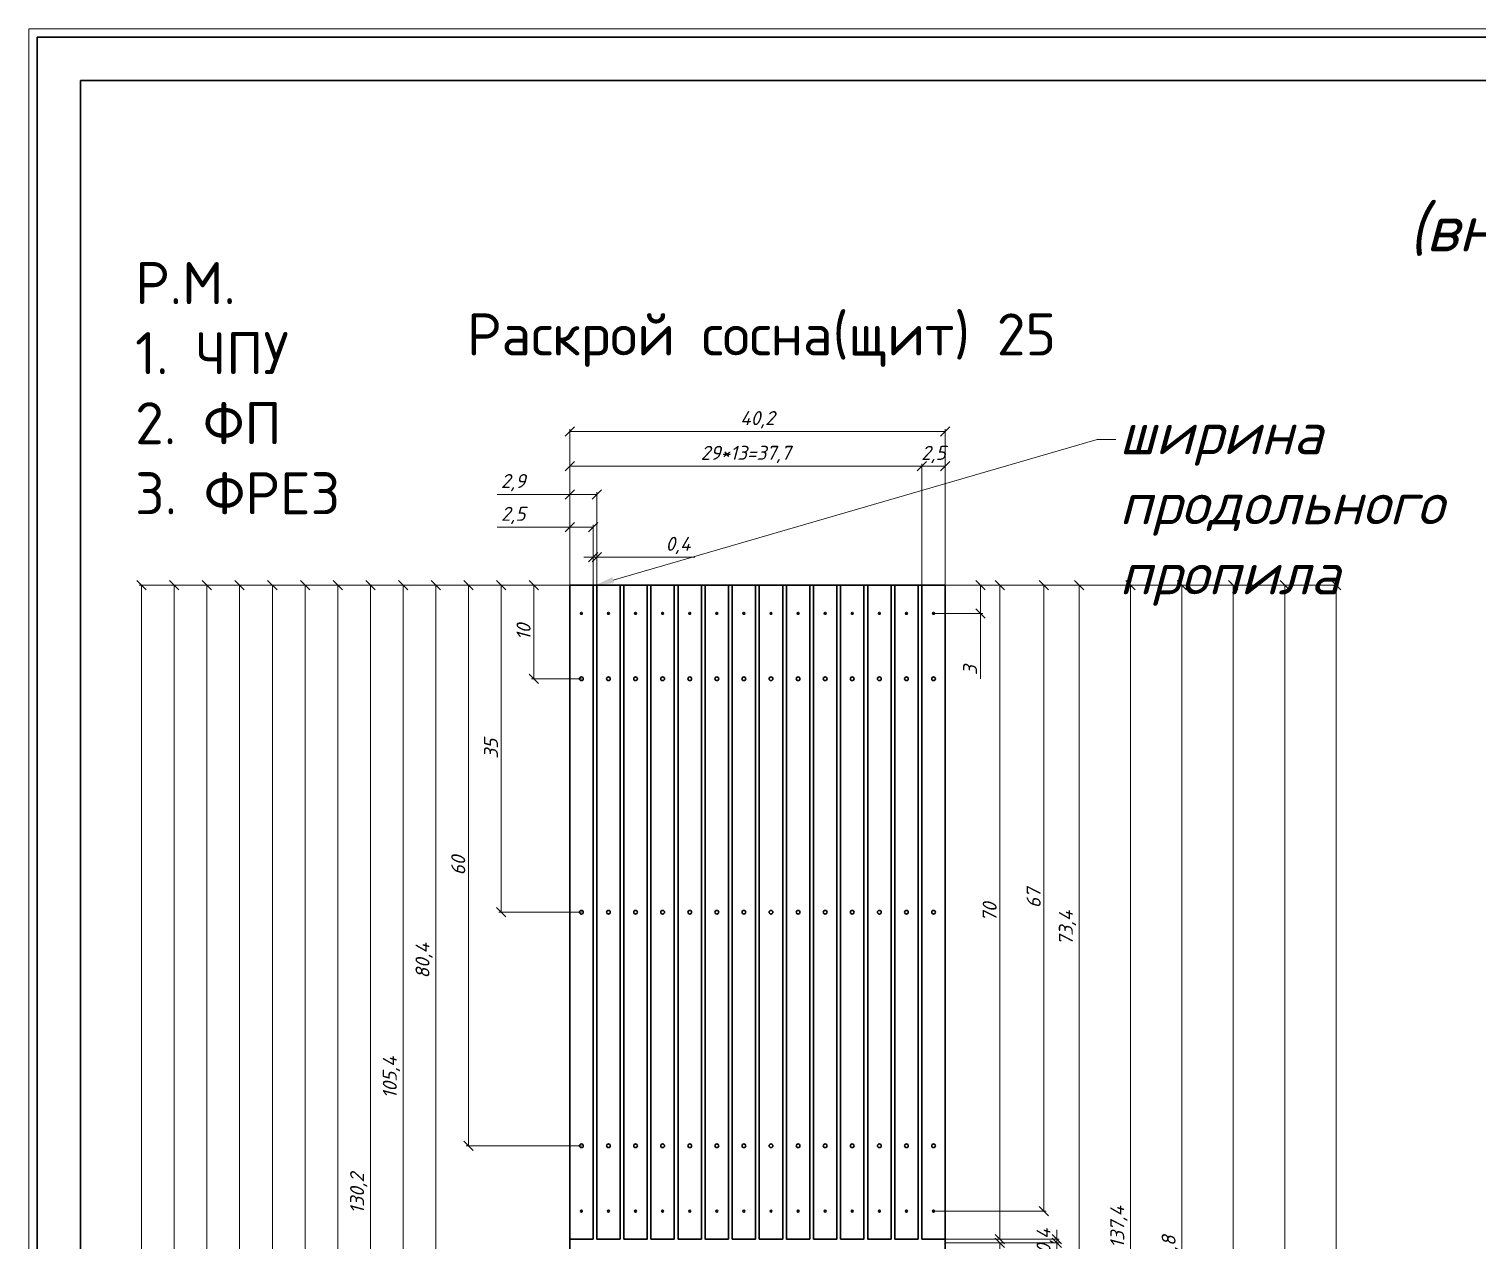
# Model space of a CAD drawing. Header units: millimetres. Extents: x 10841 to 11149, y -2128 to -1700.
# Drawn here: x 10841.1 to 10996.1, y -1829.5 to -1699.8 of the extents above; entities that cross this region are included whole.
import ezdxf
from ezdxf import colors
from ezdxf.entities.mleader import LeaderData, LeaderLine
from ezdxf.math import Vec2, Vec3

# ---------------------------------------------------------------- set-up
doc = ezdxf.new("R2010")
doc.units = ezdxf.units.MM
doc.layers.get('0').update_dxf_attribs({"lineweight": 13})
for name, color, linetype, lineweight in [('МДФ', 252, 'Continuous', 30), ('служебный слой НАДПИСИ', 7, 'Continuous', 13), ('служебный слой РАЗМЕРЫ', 7, 'Continuous', 9), ('служебный слой ШТАМП', 7, 'Continuous', 30)]:
    doc.layers.add(name, color=color, linetype=linetype, lineweight=lineweight)
doc.styles.add('ЕСКД', font='isocpeur.ttf', dxfattribs={"oblique": 15})
doc.styles.add('ЕСКД профили текст', font='isocpeur.ttf')
doc.dimstyles.new('ЕСКД', dxfattribs={"dimtxt": 3.5, "dimasz": 2.5, "dimexe": 0.25, "dimexo": 0, "dimgap": 0.35, "dimtad": 1, "dimdec": 1, "dimzin": 9, "dimtxsty": 'ЕСКД', "dimblk": 'OBLIQUE', "dimcen": 0, "dimclrd": 256, "dimclre": 256, "dimclrt": 256, "dimadec": 1, "dimazin": 0, "dimtfac": 1, "dimtdec": 1, "dimtmove": 0, "dimatfit": 3, "dimldrblk": 'DOTSMALL', "dimfxl": 1, "dimlwd": -1, "dimlwe": -1, "dimarcsym": 0})

# ---------------------------------------------------------------- blocks, each defined once
blk = doc.blocks.new('_OBLIQUE')
at = {"color": 0, "linetype": 'ByBlock'}
blk.add_line((-0.5, -0.5), (0.5, 0.5), dxfattribs=at)
blk = doc.blocks.new('*D63')
at = {"layer": 'Defpoints', "color": 0, "transparency": 16777216}
for p in [(10939.19, -1759.39), (10937.94, -2037.59), (10981.03, -2037.59)]:
    blk.add_point(p, dxfattribs=at)
at = {"layer": 'служебный слой РАЗМЕРЫ', "transparency": 16777216}
for p, q in [((10939.19, -1759.39), (10981.28, -1759.39)), ((10981.03, -1759.39), (10981.03, -2037.59)), ((10937.94, -2037.59), (10981.28, -2037.59))]:
    blk.add_line(p, q, dxfattribs=at)
for p, rotation in [((10981.03, -1759.39), 90), ((10981.03, -2037.59), 270)]:
    blk.add_blockref('_OBLIQUE', p, dxfattribs=dict(at, rotation=rotation))
at = {"layer": 'служебный слой РАЗМЕРЫ', "transparency": 16777216, "insert": (10979.78, -1898.49), "char_height": 1.5, "attachment_point": 5, "rotation": 90, "style": 'ЕСКД'}
blk.add_mtext('278,2', dxfattribs=at)
blk = doc.blocks.new('_DotSmall')
at = {"color": 0, "linetype": 'ByBlock', "lineweight": -3, "const_width": 0.5}
blk.add_lwpolyline([(-0.0625, 0, 1), (0.0625, 0, 1)], format="xyb", close=True, dxfattribs=at)
blk = doc.blocks.new('*D62')
at = {"layer": 'Defpoints', "color": 0, "transparency": 16777216}
for p in [(10939.19, -1759.39), (10937.94, -1973.59), (10975.53, -1973.59)]:
    blk.add_point(p, dxfattribs=at)
at = {"layer": 'служебный слой РАЗМЕРЫ', "transparency": 16777216}
for p, q in [((10939.19, -1759.39), (10975.78, -1759.39)), ((10975.53, -1759.39), (10975.53, -1973.59)), ((10937.94, -1973.59), (10975.78, -1973.59))]:
    blk.add_line(p, q, dxfattribs=at)
for p, rotation in [((10975.53, -1759.39), 90), ((10975.53, -1973.59), 270)]:
    blk.add_blockref('_OBLIQUE', p, dxfattribs=dict(at, rotation=rotation))
at = {"layer": 'служебный слой РАЗМЕРЫ', "transparency": 16777216, "insert": (10974.28, -1866.49), "char_height": 1.5, "attachment_point": 5, "rotation": 90, "style": 'ЕСКД'}
blk.add_mtext('214,2', dxfattribs=at)
blk = doc.blocks.new('*D61')
at = {"layer": 'Defpoints', "color": 0, "transparency": 16777216}
for p in [(10939.19, -1759.39), (10937.94, -1967.19), (10970.03, -1967.19)]:
    blk.add_point(p, dxfattribs=at)
at = {"layer": 'служебный слой РАЗМЕРЫ', "transparency": 16777216}
for p, q in [((10939.19, -1759.39), (10970.28, -1759.39)), ((10970.03, -1759.39), (10970.03, -1967.19)), ((10937.94, -1967.19), (10970.28, -1967.19))]:
    blk.add_line(p, q, dxfattribs=at)
for p, rotation in [((10970.03, -1759.39), 90), ((10970.03, -1967.19), 270)]:
    blk.add_blockref('_OBLIQUE', p, dxfattribs=dict(at, rotation=rotation))
at = {"layer": 'служебный слой РАЗМЕРЫ', "transparency": 16777216, "insert": (10968.78, -1863.29), "char_height": 1.5, "attachment_point": 5, "rotation": 90, "style": 'ЕСКД'}
blk.add_mtext('207,8', dxfattribs=at)
blk = doc.blocks.new('*D60')
at = {"layer": 'Defpoints', "color": 0, "transparency": 16777216}
for p in [(10939.19, -1759.39), (10937.94, -1903.19), (10964.53, -1903.19)]:
    blk.add_point(p, dxfattribs=at)
at = {"layer": 'служебный слой РАЗМЕРЫ', "transparency": 16777216}
for p, q in [((10939.19, -1759.39), (10964.78, -1759.39)), ((10964.53, -1759.39), (10964.53, -1903.19)), ((10937.94, -1903.19), (10964.78, -1903.19))]:
    blk.add_line(p, q, dxfattribs=at)
for p, rotation in [((10964.53, -1759.39), 90), ((10964.53, -1903.19), 270)]:
    blk.add_blockref('_OBLIQUE', p, dxfattribs=dict(at, rotation=rotation))
at = {"layer": 'служебный слой РАЗМЕРЫ', "transparency": 16777216, "insert": (10963.28, -1831.29), "char_height": 1.5, "attachment_point": 5, "rotation": 90, "style": 'ЕСКД'}
blk.add_mtext('143,8', dxfattribs=at)
blk = doc.blocks.new('*D59')
at = {"layer": 'Defpoints', "color": 0, "transparency": 16777216}
for p in [(10939.19, -1759.39), (10937.94, -1896.79), (10959.03, -1896.79)]:
    blk.add_point(p, dxfattribs=at)
at = {"layer": 'служебный слой РАЗМЕРЫ', "transparency": 16777216}
for p, q in [((10939.19, -1759.39), (10959.28, -1759.39)), ((10959.03, -1759.39), (10959.03, -1896.79)), ((10937.94, -1896.79), (10959.28, -1896.79))]:
    blk.add_line(p, q, dxfattribs=at)
for p, rotation in [((10959.03, -1759.39), 90), ((10959.03, -1896.79), 270)]:
    blk.add_blockref('_OBLIQUE', p, dxfattribs=dict(at, rotation=rotation))
at = {"layer": 'служебный слой РАЗМЕРЫ', "transparency": 16777216, "insert": (10957.78, -1828.09), "char_height": 1.5, "attachment_point": 5, "rotation": 90, "style": 'ЕСКД'}
blk.add_mtext('137,4', dxfattribs=at)
blk = doc.blocks.new('*D58')
at = {"layer": 'Defpoints', "color": 0, "transparency": 16777216}
for p in [(10939.19, -1759.39), (10937.94, -1832.79), (10953.53, -1832.79)]:
    blk.add_point(p, dxfattribs=at)
at = {"layer": 'служебный слой РАЗМЕРЫ', "transparency": 16777216}
for p, q in [((10939.19, -1759.39), (10953.78, -1759.39)), ((10953.53, -1759.39), (10953.53, -1832.79)), ((10937.94, -1832.79), (10953.78, -1832.79))]:
    blk.add_line(p, q, dxfattribs=at)
for p, rotation in [((10953.53, -1759.39), 90), ((10953.53, -1832.79), 270)]:
    blk.add_blockref('_OBLIQUE', p, dxfattribs=dict(at, rotation=rotation))
at = {"layer": 'служебный слой РАЗМЕРЫ', "transparency": 16777216, "insert": (10952.28, -1796.09), "char_height": 1.5, "attachment_point": 5, "rotation": 90, "style": 'ЕСКД'}
blk.add_mtext('73,4', dxfattribs=at)
blk = doc.blocks.new('*D57')
at = {"layer": 'Defpoints', "color": 0, "transparency": 16777216}
for p in [(10939.19, -1759.39), (10937.94, -1826.39), (10949.76, -1826.39)]:
    blk.add_point(p, dxfattribs=at)
at = {"layer": 'служебный слой РАЗМЕРЫ', "transparency": 16777216}
for p, q in [((10939.19, -1759.39), (10950.01, -1759.39)), ((10949.76, -1759.39), (10949.76, -1826.39)), ((10937.94, -1826.39), (10950.01, -1826.39))]:
    blk.add_line(p, q, dxfattribs=at)
for p, rotation in [((10949.76, -1759.39), 90), ((10949.76, -1826.39), 270)]:
    blk.add_blockref('_OBLIQUE', p, dxfattribs=dict(at, rotation=rotation))
at = {"layer": 'служебный слой РАЗМЕРЫ', "transparency": 16777216, "insert": (10948.66, -1792.89), "char_height": 1.5, "attachment_point": 5, "rotation": 90, "style": 'ЕСКД'}
blk.add_mtext('67', dxfattribs=at)
blk = doc.blocks.new('*D56')
at = {"layer": 'Defpoints', "color": 0, "transparency": 16777216}
for p in [(10939.19, -1759.39), (10937.94, -1762.39), (10942.95, -1762.39)]:
    blk.add_point(p, dxfattribs=at)
at = {"layer": 'служебный слой РАЗМЕРЫ', "transparency": 16777216}
for p, q in [((10939.19, -1759.39), (10943.2, -1759.39)), ((10942.95, -1759.39), (10942.95, -1762.39)), ((10937.94, -1762.39), (10943.2, -1762.39)), ((10942.95, -1762.39), (10942.95, -1769.41))]:
    blk.add_line(p, q, dxfattribs=at)
for p, rotation in [((10942.95, -1759.39), 90), ((10942.95, -1762.39), 270)]:
    blk.add_blockref('_OBLIQUE', p, dxfattribs=dict(at, rotation=rotation))
at = {"layer": 'служебный слой РАЗМЕРЫ', "transparency": 16777216, "insert": (10941.85, -1768.48), "char_height": 1.5, "attachment_point": 5, "rotation": 90, "style": 'ЕСКД'}
blk.add_mtext('3', dxfattribs=at)
blk = doc.blocks.new('*D55')
at = {"layer": 'Defpoints', "color": 0, "transparency": 16777216}
for p in [(10898.99, -1759.39), (10853.16, -2040.59), (10898.99, -2040.59)]:
    blk.add_point(p, dxfattribs=at)
at = {"layer": 'служебный слой РАЗМЕРЫ', "transparency": 16777216}
for p, q in [((10898.99, -1759.39), (10852.91, -1759.39)), ((10853.16, -1759.39), (10853.16, -2040.59)), ((10898.99, -2040.59), (10852.91, -2040.59))]:
    blk.add_line(p, q, dxfattribs=at)
for p, rotation in [((10853.16, -1759.39), 90), ((10853.16, -2040.59), 270)]:
    blk.add_blockref('_OBLIQUE', p, dxfattribs=dict(at, rotation=rotation))
at = {"layer": 'служебный слой РАЗМЕРЫ', "transparency": 16777216, "insert": (10851.91, -1899.99), "char_height": 1.5, "attachment_point": 5, "rotation": 90, "style": 'ЕСКД'}
blk.add_mtext('281,2', dxfattribs=at)
blk = doc.blocks.new('*D54')
at = {"layer": 'Defpoints', "color": 0, "transparency": 16777216}
for p in [(10898.99, -1759.39), (10856.66, -2030.59), (10900.24, -2030.59)]:
    blk.add_point(p, dxfattribs=at)
at = {"layer": 'служебный слой РАЗМЕРЫ', "transparency": 16777216}
for p, q in [((10898.99, -1759.39), (10856.41, -1759.39)), ((10856.66, -1759.39), (10856.66, -2030.59)), ((10900.24, -2030.59), (10856.41, -2030.59))]:
    blk.add_line(p, q, dxfattribs=at)
for p, rotation in [((10856.66, -1759.39), 90), ((10856.66, -2030.59), 270)]:
    blk.add_blockref('_OBLIQUE', p, dxfattribs=dict(at, rotation=rotation))
at = {"layer": 'служебный слой РАЗМЕРЫ', "transparency": 16777216, "insert": (10855.41, -1894.99), "char_height": 1.5, "attachment_point": 5, "rotation": 90, "style": 'ЕСКД'}
blk.add_mtext('271,2', dxfattribs=at)
blk = doc.blocks.new('*D53')
at = {"layer": 'Defpoints', "color": 0, "transparency": 16777216}
for p in [(10898.99, -1759.39), (10860.16, -2005.59), (10900.24, -2005.59)]:
    blk.add_point(p, dxfattribs=at)
at = {"layer": 'служебный слой РАЗМЕРЫ', "transparency": 16777216}
for p, q in [((10898.99, -1759.39), (10859.91, -1759.39)), ((10860.16, -1759.39), (10860.16, -2005.59)), ((10900.24, -2005.59), (10859.91, -2005.59))]:
    blk.add_line(p, q, dxfattribs=at)
for p, rotation in [((10860.16, -1759.39), 90), ((10860.16, -2005.59), 270)]:
    blk.add_blockref('_OBLIQUE', p, dxfattribs=dict(at, rotation=rotation))
at = {"layer": 'служебный слой РАЗМЕРЫ', "transparency": 16777216, "insert": (10858.91, -1882.49), "char_height": 1.5, "attachment_point": 5, "rotation": 90, "style": 'ЕСКД'}
blk.add_mtext('246,2', dxfattribs=at)
blk = doc.blocks.new('*D52')
at = {"layer": 'Defpoints', "color": 0, "transparency": 16777216}
for p in [(10898.99, -1759.39), (10863.66, -1980.59), (10900.24, -1980.59)]:
    blk.add_point(p, dxfattribs=at)
at = {"layer": 'служебный слой РАЗМЕРЫ', "transparency": 16777216}
for p, q in [((10898.99, -1759.39), (10863.41, -1759.39)), ((10863.66, -1759.39), (10863.66, -1980.59)), ((10900.24, -1980.59), (10863.41, -1980.59))]:
    blk.add_line(p, q, dxfattribs=at)
for p, rotation in [((10863.66, -1759.39), 90), ((10863.66, -1980.59), 270)]:
    blk.add_blockref('_OBLIQUE', p, dxfattribs=dict(at, rotation=rotation))
at = {"layer": 'служебный слой РАЗМЕРЫ', "transparency": 16777216, "insert": (10862.41, -1869.99), "char_height": 1.5, "attachment_point": 5, "rotation": 90, "style": 'ЕСКД'}
blk.add_mtext('221,2', dxfattribs=at)
blk = doc.blocks.new('Пр_МДФ_Э_700_1')
at = {"layer": 'МДФ'}
blk.add_lwpolyline([(700, 0), (700, -25), (0, -25), (0, 0)], close=True, dxfattribs=at)
for centre in [(100, -12.5), (350, -12.5), (600, -12.5)]:
    blk.add_circle(centre, 2, dxfattribs=at)
blk = doc.blocks.new('*D905')
at = {"layer": 'Defpoints', "color": 0, "transparency": 16777216}
for p in [(10898.99, -1742.91), (10939.19, -1759.39), (10898.99, -1769.39)]:
    blk.add_point(p, dxfattribs=at)
at = {"layer": 'служебный слой РАЗМЕРЫ', "transparency": 16777216}
for p, q in [((10898.99, -1769.39), (10898.99, -1742.66)), ((10939.19, -1742.91), (10898.99, -1742.91)), ((10939.19, -1759.39), (10939.19, -1742.66))]:
    blk.add_line(p, q, dxfattribs=at)
at = {"layer": 'служебный слой РАЗМЕРЫ', "transparency": 16777216, "rotation": 180}
blk.add_blockref('_OBLIQUE', (10898.99, -1742.91), dxfattribs=at)
at = {"layer": 'служебный слой РАЗМЕРЫ', "transparency": 16777216}
blk.add_blockref('_OBLIQUE', (10939.19, -1742.91), dxfattribs=at)
at = {"layer": 'служебный слой РАЗМЕРЫ', "transparency": 16777216, "insert": (10919.09, -1741.66), "char_height": 1.5, "attachment_point": 5, "style": 'ЕСКД'}
blk.add_mtext('40,2', dxfattribs=at)
blk = doc.blocks.new('*D31')
at = {"layer": 'Defpoints', "color": 0, "transparency": 16777216}
for p in [(10939.19, -1829.79), (10939.19, -1899.79), (10945.05, -1899.79)]:
    blk.add_point(p, dxfattribs=at)
at = {"layer": 'служебный слой РАЗМЕРЫ', "transparency": 16777216}
for p, q in [((10939.19, -1829.79), (10945.3, -1829.79)), ((10945.05, -1829.79), (10945.05, -1899.79)), ((10939.19, -1899.79), (10945.3, -1899.79))]:
    blk.add_line(p, q, dxfattribs=at)
for p, rotation in [((10945.05, -1829.79), 90), ((10945.05, -1899.79), 270)]:
    blk.add_blockref('_OBLIQUE', p, dxfattribs=dict(at, rotation=rotation))
at = {"layer": 'служебный слой РАЗМЕРЫ', "transparency": 16777216, "insert": (10943.95, -1864.79), "char_height": 1.5, "attachment_point": 5, "rotation": 90, "style": 'ЕСКД'}
blk.add_mtext('70', dxfattribs=at)
blk = doc.blocks.new('*D30')
at = {"layer": 'Defpoints', "color": 0, "transparency": 16777216}
for p in [(10939.19, -1829.39), (10939.19, -1829.79), (10951.14, -1829.79)]:
    blk.add_point(p, dxfattribs=at)
at = {"layer": 'служебный слой РАЗМЕРЫ', "transparency": 16777216}
for p, q in [((10951.14, -1829.39), (10951.14, -1828.39)), ((10939.19, -1829.39), (10951.39, -1829.39)), ((10939.19, -1829.79), (10951.39, -1829.79)), ((10951.14, -1829.39), (10951.14, -1829.79)), ((10951.14, -1829.79), (10951.14, -1830.79))]:
    blk.add_line(p, q, dxfattribs=at)
for p, rotation in [((10951.14, -1829.39), 270), ((10951.14, -1829.79), 90)]:
    blk.add_blockref('_OBLIQUE', p, dxfattribs=dict(at, rotation=rotation))
at = {"layer": 'служебный слой РАЗМЕРЫ', "transparency": 16777216, "insert": (10949.89, -1829.59), "char_height": 1.5, "attachment_point": 5, "rotation": 90, "style": 'ЕСКД'}
blk.add_mtext('0,4', dxfattribs=at)
blk = doc.blocks.new('*D29')
at = {"layer": 'Defpoints', "color": 0, "transparency": 16777216}
for p in [(10939.19, -1759.39), (10939.19, -1829.39), (10945.05, -1829.39)]:
    blk.add_point(p, dxfattribs=at)
at = {"layer": 'служебный слой РАЗМЕРЫ', "transparency": 16777216}
for p, q in [((10939.19, -1759.39), (10945.3, -1759.39)), ((10945.05, -1759.39), (10945.05, -1829.39)), ((10939.19, -1829.39), (10945.3, -1829.39))]:
    blk.add_line(p, q, dxfattribs=at)
for p, rotation in [((10945.05, -1759.39), 90), ((10945.05, -1829.39), 270)]:
    blk.add_blockref('_OBLIQUE', p, dxfattribs=dict(at, rotation=rotation))
at = {"layer": 'служебный слой РАЗМЕРЫ', "transparency": 16777216, "insert": (10943.95, -1794.39), "char_height": 1.5, "attachment_point": 5, "rotation": 90, "style": 'ЕСКД'}
blk.add_mtext('70', dxfattribs=at)
blk = doc.blocks.new('*D28')
at = {"layer": 'Defpoints', "color": 0, "transparency": 16777216}
for p in [(10901.89, -1749.65), (10898.99, -1759.39), (10901.89, -1759.39)]:
    blk.add_point(p, dxfattribs=at)
at = {"layer": 'служебный слой РАЗМЕРЫ', "transparency": 16777216}
for p, q in [((10898.99, -1749.65), (10891.24, -1749.65)), ((10898.99, -1759.39), (10898.99, -1749.4)), ((10901.89, -1749.65), (10898.99, -1749.65)), ((10901.89, -1759.39), (10901.89, -1749.4))]:
    blk.add_line(p, q, dxfattribs=at)
at = {"layer": 'служебный слой РАЗМЕРЫ', "transparency": 16777216, "rotation": 180}
blk.add_blockref('_OBLIQUE', (10898.99, -1749.65), dxfattribs=at)
at = {"layer": 'служебный слой РАЗМЕРЫ', "transparency": 16777216}
blk.add_blockref('_OBLIQUE', (10901.89, -1749.65), dxfattribs=at)
at = {"layer": 'служебный слой РАЗМЕРЫ', "transparency": 16777216, "insert": (10892.95, -1748.4), "char_height": 1.5, "attachment_point": 5, "style": 'ЕСКД'}
blk.add_mtext('2,9', dxfattribs=at)
blk = doc.blocks.new('*D27')
at = {"layer": 'Defpoints', "color": 0, "transparency": 16777216}
for p in [(10939.19, -1746.63), (10936.69, -1759.39), (10939.19, -1759.39)]:
    blk.add_point(p, dxfattribs=at)
at = {"layer": 'служебный слой РАЗМЕРЫ', "transparency": 16777216}
for p, q in [((10936.69, -1759.39), (10936.69, -1746.38)), ((10936.69, -1746.63), (10939.19, -1746.63)), ((10939.19, -1759.39), (10939.19, -1746.38))]:
    blk.add_line(p, q, dxfattribs=at)
at = {"layer": 'служебный слой РАЗМЕРЫ', "transparency": 16777216, "rotation": 180}
blk.add_blockref('_OBLIQUE', (10936.69, -1746.63), dxfattribs=at)
at = {"layer": 'служебный слой РАЗМЕРЫ', "transparency": 16777216}
blk.add_blockref('_OBLIQUE', (10939.19, -1746.63), dxfattribs=at)
at = {"layer": 'служебный слой РАЗМЕРЫ', "transparency": 16777216, "insert": (10937.94, -1745.38), "char_height": 1.5, "attachment_point": 5, "style": 'ЕСКД'}
blk.add_mtext('2,5', dxfattribs=at)
blk = doc.blocks.new('*D26')
at = {"layer": 'Defpoints', "color": 0, "transparency": 16777216}
for p in [(10936.69, -1746.63), (10898.99, -1759.39), (10936.69, -1759.39)]:
    blk.add_point(p, dxfattribs=at)
at = {"layer": 'служебный слой РАЗМЕРЫ', "transparency": 16777216}
for p, q in [((10898.99, -1759.39), (10898.99, -1746.38)), ((10898.99, -1746.63), (10936.69, -1746.63)), ((10936.69, -1759.39), (10936.69, -1746.38))]:
    blk.add_line(p, q, dxfattribs=at)
at = {"layer": 'служебный слой РАЗМЕРЫ', "transparency": 16777216, "rotation": 180}
blk.add_blockref('_OBLIQUE', (10898.99, -1746.63), dxfattribs=at)
at = {"layer": 'служебный слой РАЗМЕРЫ', "transparency": 16777216}
blk.add_blockref('_OBLIQUE', (10936.69, -1746.63), dxfattribs=at)
at = {"layer": 'служебный слой РАЗМЕРЫ', "transparency": 16777216, "insert": (10917.84, -1745.38), "char_height": 1.5, "attachment_point": 5, "style": 'ЕСКД'}
blk.add_mtext('29*13=37,7', dxfattribs=at)
blk = doc.blocks.new('*D25')
at = {"layer": 'Defpoints', "color": 0, "transparency": 16777216}
for p in [(10898.99, -1753.16), (10898.99, -1759.39), (10901.49, -1759.39)]:
    blk.add_point(p, dxfattribs=at)
at = {"layer": 'служебный слой РАЗМЕРЫ', "transparency": 16777216}
for p, q in [((10898.99, -1753.16), (10891.24, -1753.16)), ((10898.99, -1759.39), (10898.99, -1752.91)), ((10901.49, -1753.16), (10898.99, -1753.16)), ((10901.49, -1759.39), (10901.49, -1752.91))]:
    blk.add_line(p, q, dxfattribs=at)
at = {"layer": 'служебный слой РАЗМЕРЫ', "transparency": 16777216, "rotation": 180}
blk.add_blockref('_OBLIQUE', (10898.99, -1753.16), dxfattribs=at)
at = {"layer": 'служебный слой РАЗМЕРЫ', "transparency": 16777216}
blk.add_blockref('_OBLIQUE', (10901.49, -1753.16), dxfattribs=at)
at = {"layer": 'служебный слой РАЗМЕРЫ', "transparency": 16777216, "insert": (10892.95, -1751.91), "char_height": 1.5, "attachment_point": 5, "style": 'ЕСКД'}
blk.add_mtext('2,5', dxfattribs=at)
blk = doc.blocks.new('*D24')
at = {"layer": 'Defpoints', "color": 0, "transparency": 16777216}
for p in [(10901.89, -1756.37), (10901.49, -1759.39), (10901.89, -1759.39)]:
    blk.add_point(p, dxfattribs=at)
at = {"layer": 'служебный слой РАЗМЕРЫ', "transparency": 16777216}
for p, q in [((10901.49, -1759.39), (10901.49, -1756.12)), ((10901.89, -1759.39), (10901.89, -1756.12)), ((10901.49, -1756.37), (10900.49, -1756.37)), ((10901.49, -1756.37), (10901.89, -1756.37)), ((10901.89, -1756.37), (10912.38, -1756.37))]:
    blk.add_line(p, q, dxfattribs=at)
blk.add_blockref('_OBLIQUE', (10901.49, -1756.37), dxfattribs=at)
at = {"layer": 'служебный слой РАЗМЕРЫ', "transparency": 16777216, "rotation": 180}
blk.add_blockref('_OBLIQUE', (10901.89, -1756.37), dxfattribs=at)
at = {"layer": 'служебный слой РАЗМЕРЫ', "transparency": 16777216, "insert": (10910.59, -1755.12), "char_height": 1.5, "attachment_point": 5, "style": 'ЕСКД'}
blk.add_mtext('0,4', dxfattribs=at)
blk = doc.blocks.new('*D23')
at = {"layer": 'Defpoints', "color": 0, "transparency": 16777216}
for p in [(10898.99, -1759.39), (10867.16, -1960.19), (10900.24, -1960.19)]:
    blk.add_point(p, dxfattribs=at)
at = {"layer": 'служебный слой РАЗМЕРЫ', "transparency": 16777216}
for p, q in [((10898.99, -1759.39), (10866.91, -1759.39)), ((10867.16, -1759.39), (10867.16, -1960.19)), ((10900.24, -1960.19), (10866.91, -1960.19))]:
    blk.add_line(p, q, dxfattribs=at)
for p, rotation in [((10867.16, -1759.39), 90), ((10867.16, -1960.19), 270)]:
    blk.add_blockref('_OBLIQUE', p, dxfattribs=dict(at, rotation=rotation))
at = {"layer": 'служебный слой РАЗМЕРЫ', "transparency": 16777216, "insert": (10865.91, -1859.79), "char_height": 1.5, "attachment_point": 5, "rotation": 90, "style": 'ЕСКД'}
blk.add_mtext('200,8', dxfattribs=at)
blk = doc.blocks.new('*D22')
at = {"layer": 'Defpoints', "color": 0, "transparency": 16777216}
for p in [(10898.99, -1759.39), (10870.66, -1935.19), (10900.24, -1935.19)]:
    blk.add_point(p, dxfattribs=at)
at = {"layer": 'служебный слой РАЗМЕРЫ', "transparency": 16777216}
for p, q in [((10898.99, -1759.39), (10870.41, -1759.39)), ((10870.66, -1759.39), (10870.66, -1935.19)), ((10900.24, -1935.19), (10870.41, -1935.19))]:
    blk.add_line(p, q, dxfattribs=at)
for p, rotation in [((10870.66, -1759.39), 90), ((10870.66, -1935.19), 270)]:
    blk.add_blockref('_OBLIQUE', p, dxfattribs=dict(at, rotation=rotation))
at = {"layer": 'служебный слой РАЗМЕРЫ', "transparency": 16777216, "insert": (10869.41, -1847.29), "char_height": 1.5, "attachment_point": 5, "rotation": 90, "style": 'ЕСКД'}
blk.add_mtext('175,8', dxfattribs=at)
blk = doc.blocks.new('*D21')
at = {"layer": 'Defpoints', "color": 0, "transparency": 16777216}
for p in [(10898.99, -1759.39), (10874.16, -1910.19), (10900.24, -1910.19)]:
    blk.add_point(p, dxfattribs=at)
at = {"layer": 'служебный слой РАЗМЕРЫ', "transparency": 16777216}
for p, q in [((10898.99, -1759.39), (10873.91, -1759.39)), ((10874.16, -1759.39), (10874.16, -1910.19)), ((10900.24, -1910.19), (10873.91, -1910.19))]:
    blk.add_line(p, q, dxfattribs=at)
for p, rotation in [((10874.16, -1759.39), 90), ((10874.16, -1910.19), 270)]:
    blk.add_blockref('_OBLIQUE', p, dxfattribs=dict(at, rotation=rotation))
at = {"layer": 'служебный слой РАЗМЕРЫ', "transparency": 16777216, "insert": (10872.91, -1834.79), "char_height": 1.5, "attachment_point": 5, "rotation": 90, "style": 'ЕСКД'}
blk.add_mtext('150,8', dxfattribs=at)
blk = doc.blocks.new('*D20')
at = {"layer": 'Defpoints', "color": 0, "transparency": 16777216}
for p in [(10898.99, -1759.39), (10877.66, -1889.59), (10900.24, -1889.59)]:
    blk.add_point(p, dxfattribs=at)
at = {"layer": 'служебный слой РАЗМЕРЫ', "transparency": 16777216}
for p, q in [((10898.99, -1759.39), (10877.41, -1759.39)), ((10877.66, -1759.39), (10877.66, -1889.59)), ((10900.24, -1889.59), (10877.41, -1889.59))]:
    blk.add_line(p, q, dxfattribs=at)
for p, rotation in [((10877.66, -1759.39), 90), ((10877.66, -1889.59), 270)]:
    blk.add_blockref('_OBLIQUE', p, dxfattribs=dict(at, rotation=rotation))
at = {"layer": 'служебный слой РАЗМЕРЫ', "transparency": 16777216, "insert": (10876.41, -1824.49), "char_height": 1.5, "attachment_point": 5, "rotation": 90, "style": 'ЕСКД'}
blk.add_mtext('130,2', dxfattribs=at)
blk = doc.blocks.new('*D19')
at = {"layer": 'Defpoints', "color": 0, "transparency": 16777216}
for p in [(10898.99, -1759.39), (10881.16, -1864.79), (10900.24, -1864.79)]:
    blk.add_point(p, dxfattribs=at)
at = {"layer": 'служебный слой РАЗМЕРЫ', "transparency": 16777216}
for p, q in [((10898.99, -1759.39), (10880.91, -1759.39)), ((10881.16, -1759.39), (10881.16, -1864.79)), ((10900.24, -1864.79), (10880.91, -1864.79))]:
    blk.add_line(p, q, dxfattribs=at)
for p, rotation in [((10881.16, -1759.39), 90), ((10881.16, -1864.79), 270)]:
    blk.add_blockref('_OBLIQUE', p, dxfattribs=dict(at, rotation=rotation))
at = {"layer": 'служебный слой РАЗМЕРЫ', "transparency": 16777216, "insert": (10879.91, -1812.09), "char_height": 1.5, "attachment_point": 5, "rotation": 90, "style": 'ЕСКД'}
blk.add_mtext('105,4', dxfattribs=at)
blk = doc.blocks.new('*D18')
at = {"layer": 'Defpoints', "color": 0, "transparency": 16777216}
for p in [(10898.99, -1759.39), (10884.66, -1839.79), (10900.24, -1839.79)]:
    blk.add_point(p, dxfattribs=at)
at = {"layer": 'служебный слой РАЗМЕРЫ', "transparency": 16777216}
for p, q in [((10898.99, -1759.39), (10884.41, -1759.39)), ((10884.66, -1759.39), (10884.66, -1839.79)), ((10900.24, -1839.79), (10884.41, -1839.79))]:
    blk.add_line(p, q, dxfattribs=at)
for p, rotation in [((10884.66, -1759.39), 90), ((10884.66, -1839.79), 270)]:
    blk.add_blockref('_OBLIQUE', p, dxfattribs=dict(at, rotation=rotation))
at = {"layer": 'служебный слой РАЗМЕРЫ', "transparency": 16777216, "insert": (10883.41, -1799.59), "char_height": 1.5, "attachment_point": 5, "rotation": 90, "style": 'ЕСКД'}
blk.add_mtext('80,4', dxfattribs=at)
blk = doc.blocks.new('*D17')
at = {"layer": 'Defpoints', "color": 0, "transparency": 16777216}
for p in [(10898.99, -1759.39), (10888.16, -1819.39), (10900.24, -1819.39)]:
    blk.add_point(p, dxfattribs=at)
at = {"layer": 'служебный слой РАЗМЕРЫ', "transparency": 16777216}
for p, q in [((10898.99, -1759.39), (10887.91, -1759.39)), ((10888.16, -1759.39), (10888.16, -1819.39)), ((10900.24, -1819.39), (10887.91, -1819.39))]:
    blk.add_line(p, q, dxfattribs=at)
for p, rotation in [((10888.16, -1759.39), 90), ((10888.16, -1819.39), 270)]:
    blk.add_blockref('_OBLIQUE', p, dxfattribs=dict(at, rotation=rotation))
at = {"layer": 'служебный слой РАЗМЕРЫ', "transparency": 16777216, "insert": (10887.06, -1789.39), "char_height": 1.5, "attachment_point": 5, "rotation": 90, "style": 'ЕСКД'}
blk.add_mtext('60', dxfattribs=at)
blk = doc.blocks.new('*D16')
at = {"layer": 'Defpoints', "color": 0, "transparency": 16777216}
for p in [(10898.99, -1759.39), (10891.66, -1794.39), (10900.24, -1794.39)]:
    blk.add_point(p, dxfattribs=at)
at = {"layer": 'служебный слой РАЗМЕРЫ', "transparency": 16777216}
for p, q in [((10898.99, -1759.39), (10891.41, -1759.39)), ((10891.66, -1759.39), (10891.66, -1794.39)), ((10900.24, -1794.39), (10891.41, -1794.39))]:
    blk.add_line(p, q, dxfattribs=at)
for p, rotation in [((10891.66, -1759.39), 90), ((10891.66, -1794.39), 270)]:
    blk.add_blockref('_OBLIQUE', p, dxfattribs=dict(at, rotation=rotation))
at = {"layer": 'служебный слой РАЗМЕРЫ', "transparency": 16777216, "insert": (10890.56, -1776.89), "char_height": 1.5, "attachment_point": 5, "rotation": 90, "style": 'ЕСКД'}
blk.add_mtext('35', dxfattribs=at)
blk = doc.blocks.new('*D15')
at = {"layer": 'Defpoints', "color": 0, "transparency": 16777216}
for p in [(10898.99, -1759.39), (10895.16, -1769.39), (10900.24, -1769.39)]:
    blk.add_point(p, dxfattribs=at)
at = {"layer": 'служебный слой РАЗМЕРЫ', "transparency": 16777216}
for p, q in [((10898.99, -1759.39), (10894.91, -1759.39)), ((10895.16, -1759.39), (10895.16, -1769.39)), ((10900.24, -1769.39), (10894.91, -1769.39))]:
    blk.add_line(p, q, dxfattribs=at)
for p, rotation in [((10895.16, -1759.39), 90), ((10895.16, -1769.39), 270)]:
    blk.add_blockref('_OBLIQUE', p, dxfattribs=dict(at, rotation=rotation))
at = {"layer": 'служебный слой РАЗМЕРЫ', "transparency": 16777216, "insert": (10894.06, -1764.39), "char_height": 1.5, "attachment_point": 5, "rotation": 90, "style": 'ЕСКД'}
blk.add_mtext('10', dxfattribs=at)

msp = doc.modelspace()

# ---------------------------------------------------------------- linework, layer by layer
at = {"layer": 'МДФ'}
msp.add_lwpolyline([(10939.19, -1970.19), (10939.19, -1759.39), (10898.99, -1759.39), (10898.99, -1970.19)], close=True, dxfattribs=at)
for centre in [(10900.24, -1762.39), (10903.14, -1762.39), (10906.04, -1762.39), (10908.94, -1762.39), (10911.84, -1762.39), (10914.74, -1762.39), (10917.64, -1762.39), (10920.54, -1762.39), (10923.44, -1762.39), (10926.34, -1762.39), (10929.24, -1762.39), (10932.14, -1762.39), (10935.04, -1762.39), (10937.94, -1762.39), (10900.24, -1826.39), (10903.14, -1826.39), (10906.04, -1826.39), (10908.94, -1826.39), (10911.84, -1826.39), (10914.74, -1826.39), (10917.64, -1826.39), (10920.54, -1826.39), (10923.44, -1826.39), (10926.34, -1826.39), (10929.24, -1826.39), (10932.14, -1826.39), (10935.04, -1826.39), (10937.94, -1826.39)]:
    msp.add_circle(centre, 0.1, dxfattribs=at)
at = {"layer": 'служебный слой ШТАМП', "color": 6, "lineweight": 5, "ltscale": 100}
msp.add_lwpolyline([(11148.89, -1699.82), (10841.11, -1699.82), (10841.11, -2127.71), (11148.89, -2127.71)], close=True, dxfattribs=at)
at = {"layer": 'служебный слой ШТАМП', "ltscale": 100}
for points in [[(11148.01, -1700.71), (10841.99, -1700.71), (10841.99, -2126.83), (11148.01, -2126.83)], [(11143.37, -1705.35), (10846.63, -1705.35), (10846.63, -2122.19), (11143.37, -2122.19)]]:
    msp.add_lwpolyline(points, close=True, dxfattribs=at)

# ---------------------------------------------------------------- block references
at = {"layer": 'МДФ', "xscale": 0.1, "yscale": 0.1, "zscale": 0.1, "rotation": 90}
for p in [(10898.99, -1829.39), (10901.89, -1829.39), (10904.79, -1829.39), (10907.69, -1829.39), (10910.59, -1829.39), (10913.49, -1829.39), (10916.39, -1829.39), (10919.29, -1829.39), (10922.19, -1829.39), (10925.09, -1829.39), (10927.99, -1829.39), (10930.89, -1829.39), (10933.79, -1829.39), (10936.69, -1829.39)]:
    msp.add_blockref('Пр_МДФ_Э_700_1', p, dxfattribs=at)

# ---------------------------------------------------------------- texts
at = {"layer": 'служебный слой НАДПИСИ', "style": 'ЕСКД', "oblique": 15}
msp.add_text('(внутренний, сосна, не шлифовать, не красить)', height=5, dxfattribs=at).set_placement((10988.77, -1723.63))
at = {"layer": 'служебный слой НАДПИСИ', "char_height": 4.5, "attachment_point": 1, "style": 'ЕСКД профили текст'}
for s, insert, width in [('Р.М.\\P1. ЧПУ\\P2. ФП\\P3. ФРЕЗ', (10852.47, -1724.78), 28.0064), ('Раскрой сосна(щит) 25', (10887.99, -1730.28), 75.3866)]:
    msp.add_mtext(s, dxfattribs=dict(at, insert=insert, width=width))

# ---------------------------------------------------------------- dimensions: what is measured, and where the dimension line sits
at = {"layer": 'служебный слой РАЗМЕРЫ'}
for base, p1, p2, angle, picture, middle in [((10898.99, -1742.91), (10939.19, -1759.39), (10898.99, -1769.39), 180, '*D905', (10919.09, -1741.66)), ((10895.16, -1769.39), (10898.99, -1759.39), (10900.24, -1769.39), 90, '*D15', (10894.06, -1764.39)), ((10981.03, -2037.59), (10939.19, -1759.39), (10937.94, -2037.59), 90, '*D63', (10979.78, -1898.49)), ((10975.53, -1973.59), (10939.19, -1759.39), (10937.94, -1973.59), 90, '*D62', (10974.28, -1866.49)), ((10970.03, -1967.19), (10939.19, -1759.39), (10937.94, -1967.19), 90, '*D61', (10968.78, -1863.29)), ((10964.53, -1903.19), (10939.19, -1759.39), (10937.94, -1903.19), 90, '*D60', (10963.28, -1831.29)), ((10959.03, -1896.79), (10939.19, -1759.39), (10937.94, -1896.79), 90, '*D59', (10957.78, -1828.09)), ((10953.53, -1832.79), (10939.19, -1759.39), (10937.94, -1832.79), 90, '*D58', (10952.28, -1796.09)), ((10949.76, -1826.39), (10939.19, -1759.39), (10937.94, -1826.39), 90, '*D57', (10948.66, -1792.89)), ((10945.05, -1829.39), (10939.19, -1759.39), (10939.19, -1829.39), 90, '*D29', (10943.95, -1794.39)), ((10945.05, -1899.79), (10939.19, -1829.79), (10939.19, -1899.79), 90, '*D31', (10943.95, -1864.79))]:
    dim = msp.add_linear_dim(base=base, p1=p1, p2=p2, angle=angle, dimstyle='ЕСКД', override={"dimtxt": 1.5, "dimasz": 1}, dxfattribs=at)
    dim.commit()
    dim.dimension.update_dxf_attribs({"geometry": picture, "text_midpoint": middle})
dim = msp.add_linear_dim(base=(10936.69, -1746.63), p1=(10898.99, -1759.39), p2=(10936.69, -1759.39), angle=180, text='29*13=<>', dimstyle='ЕСКД', override={"dimtxt": 1.5, "dimasz": 1}, dxfattribs=at)
dim.commit()
dim.dimension.update_dxf_attribs({"geometry": '*D26', "text_midpoint": (10917.84, -1745.38)})
for base, p1, p2, angle, picture, middle in [((10939.19, -1746.63), (10936.69, -1759.39), (10939.19, -1759.39), 180, '*D27', (10937.94, -1746.63)), ((10901.89, -1749.65), (10898.99, -1759.39), (10901.89, -1759.39), 180, '*D28', (10892.95, -1749.65)), ((10898.99, -1753.16), (10901.49, -1759.39), (10898.99, -1759.39), 180, '*D25', (10892.95, -1753.16)), ((10901.89, -1756.37), (10901.49, -1759.39), (10901.89, -1759.39), 180, '*D24', (10910.59, -1756.37)), ((10853.16, -2040.59), (10898.99, -1759.39), (10898.99, -2040.59), 90, '*D55', (10853.16, -1899.99)), ((10856.66, -2030.59), (10898.99, -1759.39), (10900.24, -2030.59), 90, '*D54', (10856.66, -1894.99)), ((10860.16, -2005.59), (10898.99, -1759.39), (10900.24, -2005.59), 90, '*D53', (10860.16, -1882.49)), ((10863.66, -1980.59), (10898.99, -1759.39), (10900.24, -1980.59), 90, '*D52', (10863.66, -1869.99)), ((10867.16, -1960.19), (10898.99, -1759.39), (10900.24, -1960.19), 90, '*D23', (10867.16, -1859.79)), ((10870.66, -1935.19), (10898.99, -1759.39), (10900.24, -1935.19), 90, '*D22', (10870.66, -1847.29)), ((10874.16, -1910.19), (10898.99, -1759.39), (10900.24, -1910.19), 90, '*D21', (10874.16, -1834.79)), ((10877.66, -1889.59), (10898.99, -1759.39), (10900.24, -1889.59), 90, '*D20', (10877.66, -1824.49)), ((10881.16, -1864.79), (10898.99, -1759.39), (10900.24, -1864.79), 90, '*D19', (10881.16, -1812.09)), ((10884.66, -1839.79), (10898.99, -1759.39), (10900.24, -1839.79), 90, '*D18', (10884.66, -1799.59)), ((10888.16, -1819.39), (10898.99, -1759.39), (10900.24, -1819.39), 90, '*D17', (10888.16, -1789.39)), ((10891.66, -1794.39), (10898.99, -1759.39), (10900.24, -1794.39), 90, '*D16', (10891.66, -1776.89)), ((10942.95, -1762.39), (10939.19, -1759.39), (10937.94, -1762.39), 90, '*D56', (10942.95, -1768.48)), ((10951.14, -1829.79), (10939.19, -1829.39), (10939.19, -1829.79), 90, '*D30', (10951.14, -1829.59))]:
    dim = msp.add_linear_dim(base=base, p1=p1, p2=p2, angle=angle, dimstyle='ЕСКД', override={"dimtxt": 1.5, "dimasz": 1}, dxfattribs=at)
    dim.commit()
    dim.dimension.update_dxf_attribs({"geometry": picture, "text_midpoint": middle, "dimtype": 128})

# ---------------------------------------------------------------- leaders
at = {"layer": 'служебный слой НАДПИСИ'}
ml = msp.add_multileader_mtext('Standard', dxfattribs=at)
ml.set_content('ширина продольного пропила', color=256, style='ЕСКД')
ml.set_leader_properties(color=256, linetype='ByLayer', lineweight=-1)
ml.build(insert=Vec2(0, 0))
ml.multileader.update_dxf_attribs({"dogleg_length": 2, "arrow_head_size": 2})
ctx = ml.context
ctx.base_point, ctx.char_height, ctx.arrow_head_size, ctx.landing_gap_size, ctx.plane_origin = Vec3(10957.46, -1743.79), 4.5, 2, 0.35, Vec3(11036.61, -1719.07)
notes = []
notes.append((ctx, [(0, (1, 1, 0), (10955.46, -1743.79), (1, 0), 2, [(0, [(10901.72, -1759.39)], 0, [])])]))
ctx.mtext.insert, ctx.mtext.width, ctx.mtext.flow_direction = Vec3(10957.81, -1740.86), 30.8905, 5
for ctx, leaders in notes:
    for number, flags, end, landing, length, lines in leaders:
        leader = LeaderData()
        leader.index, (leader.has_last_leader_line, leader.has_dogleg_vector, leader.attachment_direction) = number, flags
        leader.last_leader_point, leader.dogleg_vector, leader.dogleg_length = Vec3(end), Vec3(landing), length
        for number, points, colour, breaks in lines:
            line = LeaderLine()
            line.index, line.vertices, line.color, line.breaks = number, Vec3.list(points), colors.encode_raw_color(colour), breaks
            leader.lines.append(line)
        ctx.leaders.append(leader)

doc.saveas('drawing.dxf')
